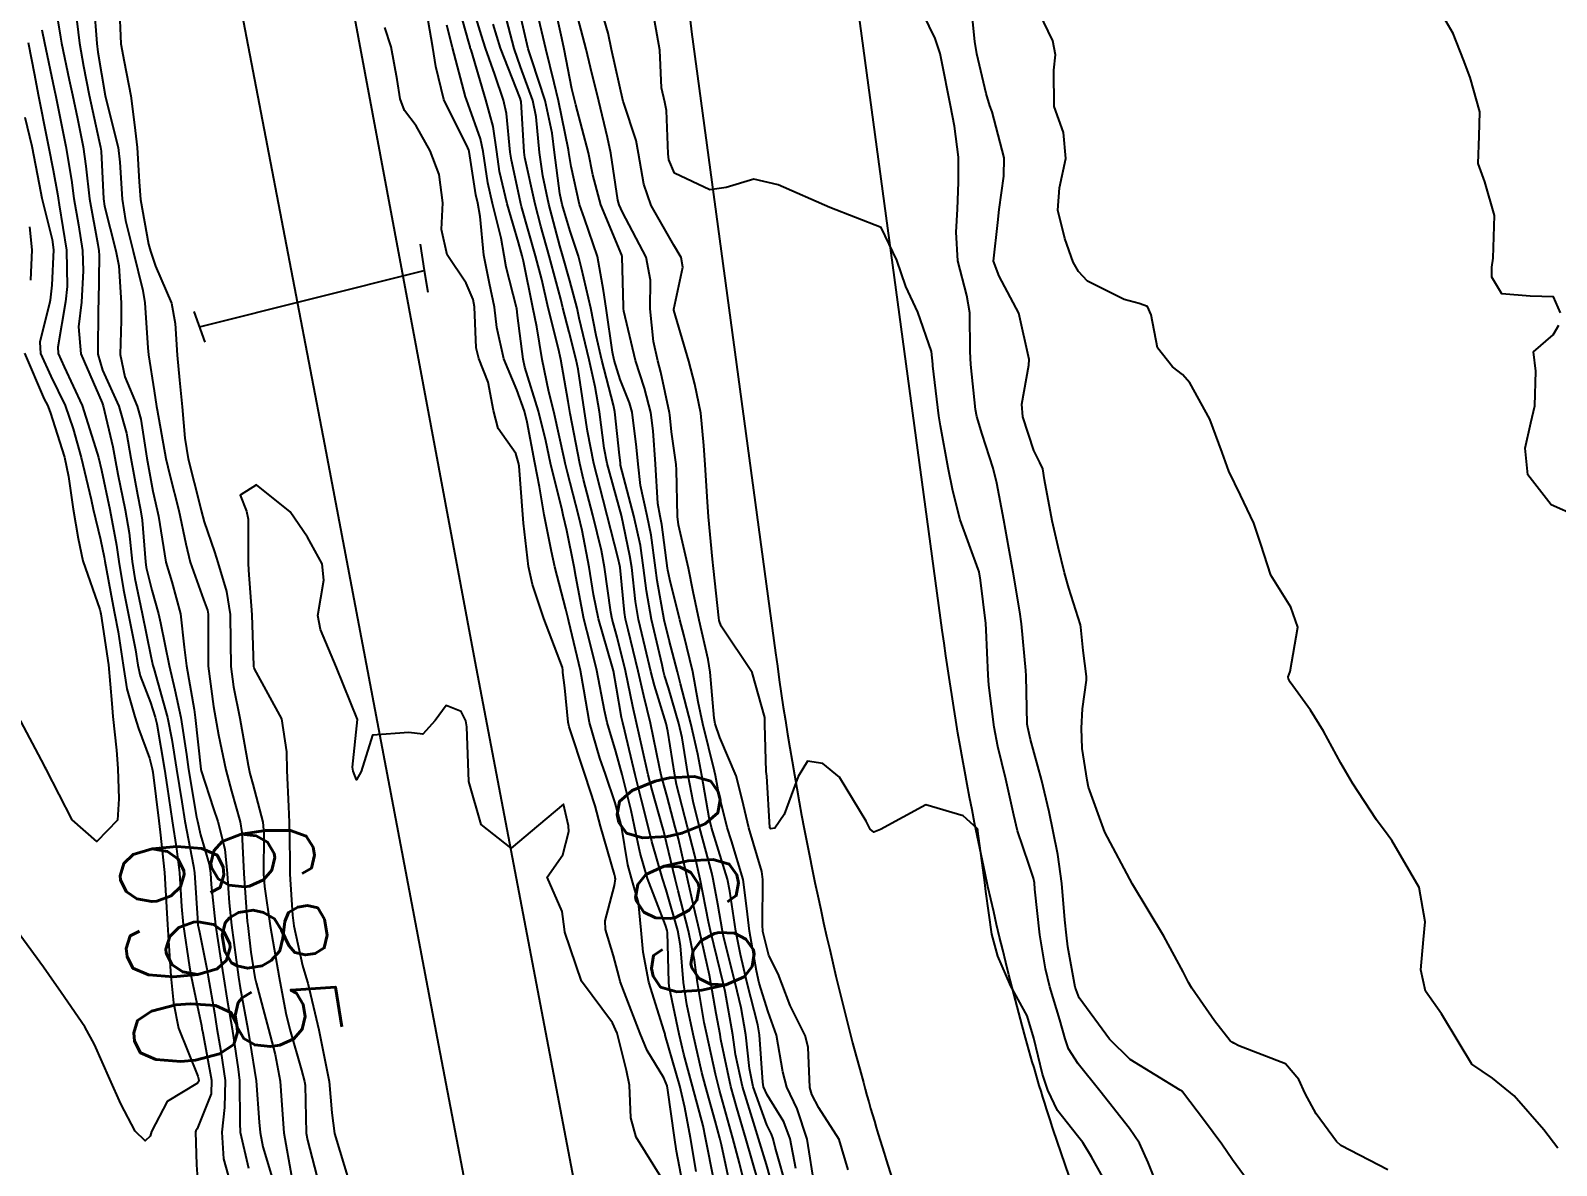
# Model space of a CAD drawing. Header units: metres. Extents: x 298520 to 308411, y 7433745 to 7450750.
# Drawn here: x 300845.5 to 300904.5, y 7447560.1 to 7447603.9 of the extents above; entities that cross this region are included whole.
import ezdxf
from ezdxf.enums import TextEntityAlignment as Align

# ---------------------------------------------------------------- set-up
doc = ezdxf.new("R2010")
doc.units = ezdxf.units.M
doc.header["$LTSCALE"] = 10
for name, color, linetype in [('Cotas', 45, 'Continuous'), ('Curvas de Nivel 1m', 11, 'Continuous'), ('Curvas de Nivel 5m', 15, 'Continuous'), ('Linha Férrea', 251, 'TRACKS'), ('Pórtico', 62, 'Continuous'), ('Vias Primárias', 230, 'Continuous')]:
    doc.layers.add(name, color=color, linetype=linetype)
doc.styles.add('Style-STANDARD', font='STANDARD.shx')
doc.linetypes.add('TRACKS', pattern='A,0.15,[130,ltypeshp.shx,S=0.25,R=0,X=0,Y=0],0.15', length=0.3)

msp = doc.modelspace()

# ---------------------------------------------------------------- linework, layer by layer
at = {"layer": 'Curvas de Nivel 1m', "flags": 128}
for points, elevation in [([(300872.611, 7447559.113), (300872.239, 7447560.857), (300872.174, 7447561.118), (300871.99, 7447561.784), (300871.618, 7447563.124), (300871.479, 7447563.655), (300871.136, 7447565.129), (300870.893, 7447566.279), (300870.772, 7447567.133), (300870.658, 7447568.543), (300870.55, 7447569.135), (300870.096, 7447570.712), (300869.961, 7447571.142), (300869.546, 7447572.577), (300869.407, 7447573.151), (300869.149, 7447574.171), (300868.897, 7447575.159), (300868.499, 7447576.834), (300868.42, 7447577.166), (300868.379, 7447577.371), (300868.186, 7447578.497), (300868.062, 7447579.171), (300868.013, 7447579.355), (300867.482, 7447581.177), (300867.287, 7447582.125), (300867.124, 7447583.181), (300866.853, 7447584.588), (300866.714, 7447585.185), (300866.288, 7447586.835), (300866.196, 7447587.191), (300866.17, 7447587.316), (300865.76, 7447589.196), (300865.572, 7447589.95), (300865.309, 7447591.2), (300865.099, 7447592.459), (300864.949, 7447593.204), (300864.59, 7447594.999), (300864.54, 7447595.208), (300864.39, 7447595.714), (300863.957, 7447597.217), (300863.666, 7447598.462), (300863.558, 7447599.223), (300863.411, 7447600.194), (300863.138, 7447601.23), (300862.562, 7447603.158), (300862.535, 7447603.239), (300862.523, 7447603.279), (300862.485, 7447603.404), (300861.975, 7447605.245)], 688), ([(300873.182, 7447559.108), (300872.933, 7447560.146), (300872.676, 7447561.113), (300872.153, 7447562.967), (300872.115, 7447563.119), (300872.008, 7447563.593), (300871.671, 7447565.124), (300871.57, 7447565.584), (300871.312, 7447567.127), (300871.193, 7447567.997), (300870.963, 7447569.131), (300870.565, 7447570.666), (300870.452, 7447571.137), (300870.117, 7447572.523), (300869.989, 7447573.01), (300869.954, 7447573.143), (300869.554, 7447574.565), (300869.402, 7447575.151), (300869.182, 7447576.131), (300868.959, 7447577.158), (300868.816, 7447577.798), (300868.533, 7447579.165), (300868.212, 7447580.474), (300868.015, 7447581.172), (300867.964, 7447581.435), (300867.723, 7447583.175), (300867.602, 7447583.824), (300867.27, 7447585.18), (300866.91, 7447586.557), (300866.762, 7447587.185), (300866.394, 7447589.107), (300866.382, 7447589.189), (300866.319, 7447589.576), (300866.028, 7447591.193), (300865.936, 7447591.605), (300865.545, 7447593.198), (300865.291, 7447594.284), (300865.058, 7447595.203), (300864.511, 7447597.11), (300864.485, 7447597.209), (300864.416, 7447597.52), (300864.119, 7447598.904), (300864.077, 7447599.215), (300863.931, 7447600.701), (300863.817, 7447601.22), (300863.487, 7447602.205), (300863.118, 7447603.23), (300862.964, 7447603.71), (300862.503, 7447605.24)], 689), ([(300875.836, 7447559.191), (300875.549, 7447561.077), (300875.155, 7447562.243), (300874.759, 7447563.089), (300874.602, 7447563.684), (300874.355, 7447565.095), (300874.036, 7447566.003), (300873.692, 7447567.104), (300873.586, 7447567.576), (300873.311, 7447569.108), (300873.211, 7447569.984), (300873.068, 7447571.11), (300872.628, 7447572.605), (300872.458, 7447573.117), (300872.136, 7447574.419), (300872.001, 7447575.121), (300871.967, 7447575.3), (300871.515, 7447577.127), (300871.337, 7447577.973), (300871.133, 7447579.131), (300870.785, 7447580.564), (300870.63, 7447581.136), (300870.238, 7447582.694), (300870.164, 7447583.063), (300870.154, 7447583.141), (300869.932, 7447584.818), (300869.868, 7447585.146), (300869.781, 7447585.636), (300869.689, 7447587.149), (300869.592, 7447588.437), (300869.5, 7447589.152), (300869.263, 7447590.096), (300868.916, 7447591.161), (300868.458, 7447593.072), (300868.447, 7447593.169), (300868.445, 7447593.25), (300868.4, 7447595.17), (300868.384, 7447595.226), (300867.58, 7447597.178), (300867.271, 7447598.335), (300867.1, 7447599.183), (300866.604, 7447601.036), (300866.566, 7447601.189), (300866.46, 7447601.653), (300866.153, 7447603.193), (300866.063, 7447603.618), (300865.726, 7447605.198)], 694), ([(300887.337, 7447558.936), (300886.524, 7447560.395), (300886.193, 7447560.948), (300885.986, 7447561.211), (300885.217, 7447562.183), (300884.844, 7447562.967), (300884.631, 7447563.593), (300884.301, 7447564.976), (300884.036, 7447565.847), (300883.409, 7447566.986), (300882.904, 7447568.153), (300882.672, 7447568.994), (300882.444, 7447570.65), (300882.408, 7447570.997), (300882.141, 7447572.981), (300882.138, 7447573), (300882.124, 7447573.072), (300881.567, 7447573.567), (300880.133, 7447573.989), (300878.373, 7447573.046), (300878.122, 7447572.939), (300877.979, 7447573.051), (300877.817, 7447573.362), (300876.796, 7447575.063), (300876.151, 7447575.586), (300875.552, 7447575.679), (300875.201, 7447575.084), (300874.656, 7447573.62), (300874.3, 7447573.097), (300874.123, 7447573.073), (300874.107, 7447573.1), (300874.101, 7447573.122), (300873.981, 7447575.102), (300873.965, 7447575.282), (300873.914, 7447577.103), (300873.906, 7447577.373), (300873.423, 7447579.108), (300872.22, 7447580.897), (300872.146, 7447581.121), (300872.127, 7447581.218), (300871.929, 7447583.123), (300871.887, 7447583.483), (300871.729, 7447585.125), (300871.698, 7447585.699), (300871.602, 7447587.127), (300871.556, 7447587.872), (300871.432, 7447589.129), (300871.207, 7447590.248), (300870.979, 7447591.134), (300870.4, 7447593.102), (300870.395, 7447593.14), (300870.747, 7447594.768), (300870.673, 7447595.137), (300870.39, 7447595.613), (300869.514, 7447597.153), (300869.23, 7447597.967), (300869.034, 7447599.161), (300868.94, 7447599.665), (300868.453, 7447601.137), (300868.444, 7447601.17), (300867.993, 7447603.175), (300867.856, 7447603.81), (300867.459, 7447605.18)], 696), ([(300846.498, 7447604.912), (300846.71, 7447603.651), (300846.751, 7447603.426), (300847.046, 7447601.999), (300847.165, 7447601.419), (300847.359, 7447600.507), (300847.585, 7447599.413), (300847.688, 7447598.674), (300847.834, 7447597.409), (300848.151, 7447595.639), (300848.19, 7447595.403), (300848.196, 7447595.218), (300848.176, 7447593.403), (300848.163, 7447593.206), (300848.143, 7447591.403), (300848.334, 7447590.781), (300848.962, 7447589.4), (300849.259, 7447588.352), (300849.423, 7447587.393), (300849.679, 7447585.982), (300849.802, 7447585.387), (300849.859, 7447584.986), (300849.985, 7447583.384), (300850.016, 7447583.159), (300850.232, 7447582.281), (300850.486, 7447581.377), (300850.565, 7447581.029), (300850.908, 7447579.373), (300851.123, 7447578.431), (300851.353, 7447577.368), (300851.575, 7447575.942), (300851.657, 7447575.365), (300851.963, 7447573.523), (300851.995, 7447573.361), (300852.118, 7447572.841), (300852.453, 7447571.701), (300852.502, 7447571.354), (300852.53, 7447570.92), (300852.695, 7447569.351), (300852.874, 7447568.161), (300852.998, 7447567.346), (300853.146, 7447566.445), (300853.337, 7447565.34), (300853.574, 7447563.78), (300853.623, 7447563.344), (300853.633, 7447561.697), (300853.649, 7447561.343), (300853.962, 7447559.958)], 688), ([(300847.989, 7447604.899), (300848.11, 7447603.406), (300848.15, 7447603.076), (300848.436, 7447601.4), (300848.461, 7447601.286), (300848.93, 7447599.395), (300848.996, 7447598.826), (300849.083, 7447597.393), (300849.222, 7447596.57), (300849.516, 7447595.389), (300849.891, 7447593.862), (300849.962, 7447593.384), (300850.079, 7447591.65), (300850.103, 7447591.382), (300850.322, 7447589.984), (300850.416, 7447589.379), (300850.436, 7447589.254), (300850.776, 7447587.375), (300850.927, 7447586.73), (300851.275, 7447585.37), (300851.542, 7447584.075), (300851.714, 7447583.365), (300852.229, 7447581.927), (300852.386, 7447581.519), (300852.415, 7447581.357), (300852.413, 7447581.165), (300852.41, 7447579.357), (300852.611, 7447577.788), (300852.697, 7447577.352), (300852.814, 7447576.699), (300853.094, 7447575.346), (300853.312, 7447574.52), (300853.649, 7447573.337), (300853.713, 7447572.93), (300853.792, 7447571.335), (300853.919, 7447569.489), (300853.936, 7447569.332), (300853.952, 7447569.212), (300854.063, 7447568.308), (300854.211, 7447567.328), (300854.259, 7447567.12), (300854.743, 7447565.323), (300854.995, 7447564.344), (300855.19, 7447563.322), (300855.248, 7447562.573), (300855.335, 7447561.32), (300855.625, 7447559.648)], 686), ([(300871.26, 7447559.83), (300871.035, 7447561.129), (300870.823, 7447562.303), (300870.626, 7447563.134), (300870.065, 7447565.097), (300870.055, 7447565.14), (300870.025, 7447565.251), (300869.429, 7447567.149), (300869.209, 7447568.298), (300869.135, 7447569.154), (300869.025, 7447570.22), (300868.758, 7447571.16), (300868.615, 7447571.67), (300868.367, 7447573.166), (300868.327, 7447573.369), (300868.132, 7447574.065), (300867.757, 7447575.174), (300867.537, 7447575.791), (300867.132, 7447577.18), (300866.918, 7447578.45), (300866.788, 7447579.184), (300866.336, 7447581.075), (300866.31, 7447581.189), (300866.227, 7447581.556), (300865.796, 7447583.194), (300865.667, 7447583.778), (300865.385, 7447585.199), (300865.202, 7447586.278), (300865.031, 7447587.203), (300864.733, 7447588.782), (300864.633, 7447589.207), (300864.325, 7447590.024), (300863.827, 7447591.218), (300863.565, 7447592.432), (300863.471, 7447593.223), (300863.28, 7447594.134), (300863.059, 7447595.23), (300862.918, 7447596.719), (300862.821, 7447597.234), (300862.747, 7447597.566), (300862.485, 7447599.239), (300862.474, 7447599.28), (300862.434, 7447599.377), (300861.512, 7447601.249), (300861.204, 7447602.521), (300861.086, 7447603.254), (300860.786, 7447604.971)], 686), ([(300874.255, 7447559.095), (300873.968, 7447560.1), (300873.669, 7447561.103), (300873.524, 7447561.568), (300873.04, 7447563.11), (300872.774, 7447564.353), (300872.67, 7447565.114), (300872.378, 7447566.787), (300872.302, 7447567.118), (300872.062, 7447568.075), (300871.81, 7447569.123), (300871.732, 7447569.469), (300871.416, 7447571.127), (300871.207, 7447572.034), (300870.92, 7447573.132), (300870.497, 7447574.779), (300870.427, 7447575.137), (300870.168, 7447576.843), (300870.1, 7447577.141), (300869.648, 7447578.609), (300869.508, 7447579.15), (300869.291, 7447580.069), (300869.033, 7447581.158), (300868.918, 7447581.848), (300868.769, 7447583.162), (300868.701, 7447583.617), (300868.367, 7447585.168), (300868.268, 7447585.54), (300867.82, 7447587.175), (300867.702, 7447587.772), (300867.527, 7447589.178), (300867.36, 7447590.147), (300867.12, 7447591.182), (300866.744, 7447592.799), (300866.656, 7447593.187), (300866.373, 7447594.233), (300866.104, 7447595.193), (300865.991, 7447595.592), (300865.568, 7447597.198), (300865.33, 7447598.294), (300865.209, 7447599.202), (300865.079, 7447600.571), (300864.946, 7447601.205), (300864.472, 7447602.5), (300864.228, 7447603.214), (300863.873, 7447604.595)], 691), ([(300875.11, 7447559.938), (300874.886, 7447561.086), (300874.645, 7447561.745), (300874, 7447562.784), (300873.861, 7447563.101), (300873.828, 7447563.278), (300873.703, 7447565.103), (300873.638, 7447565.495), (300873.23, 7447567.108), (300872.967, 7447568.208), (300872.792, 7447569.113), (300872.552, 7447570.659), (300872.463, 7447571.116), (300872.114, 7447572.238), (300871.846, 7447573.123), (300871.761, 7447573.489), (300871.478, 7447575.127), (300871.327, 7447575.957), (300871.045, 7447577.131), (300870.653, 7447578.671), (300870.538, 7447579.137), (300870.211, 7447580.36), (300870.025, 7447581.143), (300869.754, 7447582.663), (300869.69, 7447583.148), (300869.515, 7447584.41), (300869.362, 7447585.154), (300869.104, 7447586.334), (300869.011, 7447587.159), (300868.956, 7447587.816), (300868.779, 7447589.163), (300868.683, 7447589.53), (300868.325, 7447590.427), (300868.093, 7447591.172), (300868.028, 7447591.482), (300867.783, 7447593.176), (300867.679, 7447593.868), (300867.446, 7447595.179), (300866.948, 7447596.641), (300866.752, 7447597.187), (300866.428, 7447598.651), (300866.343, 7447599.191), (300866.329, 7447599.296), (300865.945, 7447601.195), (300865.771, 7447601.889), (300865.452, 7447603.2), (300865.135, 7447604.565)], 693), ([(300892.995, 7447558.87), (300891.974, 7447560.281), (300891.556, 7447560.886), (300890.888, 7447561.792), (300890.043, 7447562.909), (300890.022, 7447562.929), (300890.003, 7447562.939), (300889.949, 7447562.965), (300888.015, 7447564.153), (300887.219, 7447564.938), (300886.047, 7447566.535), (300885.892, 7447566.952), (300885.617, 7447568.505), (300885.553, 7447568.958), (300885.489, 7447569.552), (300885.381, 7447570.961), (300885.225, 7447572.074), (300885.041, 7447572.966), (300884.885, 7447573.723), (300884.59, 7447574.973), (300884.166, 7447576.521), (300884.062, 7447576.981), (300884.044, 7447577.111), (300884, 7447578.982), (300883.989, 7447579.189), (300883.82, 7447580.984), (300883.758, 7447581.454), (300883.497, 7447582.987), (300883.33, 7447583.911), (300883.135, 7447584.991), (300882.864, 7447586.415), (300882.724, 7447586.996), (300882.306, 7447588.316), (300882.099, 7447589.002), (300882.046, 7447589.273), (300881.86, 7447591.005), (300881.837, 7447591.508), (300881.83, 7447593.005), (300881.709, 7447593.667), (300881.367, 7447595.01), (300881.293, 7447596.118), (300881.345, 7447597.011), (300881.388, 7447598.046), (300881.387, 7447599.01), (300881.238, 7447600.219), (300881.083, 7447601.014), (300880.737, 7447602.76), (300880.681, 7447603.018), (300880.489, 7447603.596), (300880.019, 7447604.548)], 698), ([(300897.969, 7447559.896), (300896.157, 7447560.828), (300895.984, 7447560.985), (300895.206, 7447562.053), (300894.78, 7447562.848), (300894.533, 7447563.377), (300894.014, 7447563.993), (300892.213, 7447564.687), (300892.022, 7447564.782), (300891.963, 7447564.821), (300891.886, 7447564.882), (300891.272, 7447565.653), (300890.397, 7447566.905), (300890.273, 7447567.124), (300890.059, 7447567.542), (300889.322, 7447568.918), (300888.103, 7447570.93), (300887.041, 7447572.941), (300886.414, 7447574.674), (300886.351, 7447574.948), (300886.161, 7447576.168), (300886.139, 7447576.951), (300886.18, 7447577.699), (300886.332, 7447578.808), (300886.329, 7447578.949), (300886.203, 7447579.962), (300886.118, 7447580.857), (300886.101, 7447580.952), (300885.646, 7447582.368), (300885.477, 7447582.961), (300885.243, 7447583.955), (300885.006, 7447584.969), (300884.713, 7447586.547), (300884.641, 7447586.975), (300884.532, 7447587.213), (300884.3, 7447587.681), (300883.877, 7447588.984), (300883.831, 7447589.472), (300884.103, 7447590.982), (300884.118, 7447591.2), (300883.715, 7447592.986), (300882.954, 7447594.418), (300882.742, 7447594.996), (300882.903, 7447596.497), (300882.964, 7447596.994), (300883.138, 7447598.28), (300883.152, 7447598.993), (300882.686, 7447600.762), (300882.602, 7447600.999), (300882.46, 7447601.475), (300882.096, 7447603.004), (300882.013, 7447603.479), (300881.868, 7447605.006)], 699), ([(300845.99, 7447603.933), (300846.086, 7447603.434), (300846.465, 7447601.653), (300846.506, 7447601.472), (300846.514, 7447601.429), (300846.528, 7447601.363), (300846.913, 7447599.423), (300847.127, 7447598.126), (300847.224, 7447597.418), (300847.408, 7447596.404), (300847.563, 7447595.412), (300847.588, 7447594.625), (300847.514, 7447593.413), (300847.404, 7447592.465), (300847.492, 7447591.413), (300848.315, 7447589.521), (300848.357, 7447589.409), (300848.723, 7447587.829), (300848.803, 7447587.402), (300848.921, 7447586.763), (300849.209, 7447585.396), (300849.356, 7447584.496), (300849.48, 7447583.391), (300849.579, 7447582.733), (300849.856, 7447581.385), (300850.198, 7447579.743), (300850.274, 7447579.379), (300850.309, 7447579.261), (300850.842, 7447577.373), (300851.01, 7447576.522), (300851.187, 7447575.37), (300851.389, 7447574.109), (300851.512, 7447573.366), (300851.844, 7447571.625), (300851.882, 7447571.362), (300852.01, 7447569.425), (300852.017, 7447569.361), (300852.07, 7447569.077), (300852.356, 7447567.656), (300852.406, 7447567.355), (300852.649, 7447565.96), (300852.751, 7447565.349), (300852.9, 7447564.471), (300853.064, 7447563.349), (300853.046, 7447562.295), (300852.936, 7447561.35), (300853.001, 7447560.316), (300853.268, 7447559.347)], 689), ([(300847.339, 7447604.265), (300847.446, 7447603.416), (300847.595, 7447602.534), (300847.817, 7447601.41), (300848.206, 7447599.634), (300848.257, 7447599.403), (300848.274, 7447599.245), (300848.369, 7447597.401), (300848.409, 7447597.12), (300848.849, 7447595.395), (300848.957, 7447594.815), (300849.05, 7447593.393), (300849.049, 7447592.7), (300849.007, 7447591.393), (300849.195, 7447590.527), (300849.67, 7447589.39), (300849.809, 7447588.889), (300850.039, 7447587.384), (300850.274, 7447586.108), (300850.445, 7447585.378), (300850.489, 7447585.149), (300850.774, 7447583.375), (300851.002, 7447582.606), (300851.347, 7447581.369), (300851.486, 7447580.085), (300851.573, 7447579.366), (300851.864, 7447577.675), (300851.911, 7447577.363), (300852.129, 7447575.374), (300852.142, 7447575.306), (300852.62, 7447573.844), (300852.782, 7447573.35), (300853.05, 7447572.284), (300853.147, 7447571.344), (300853.223, 7447570.206), (300853.314, 7447569.341), (300853.405, 7447568.679), (300853.58, 7447567.337), (300853.641, 7447566.929), (300853.936, 7447565.331), (300854.026, 7447564.847), (300854.258, 7447563.336), (300854.385, 7447561.732), (300854.416, 7447561.334), (300854.523, 7447560.783), (300854.965, 7447559.325)], 687), ([(300871.958, 7447559.441), (300871.622, 7447561.124), (300871.524, 7447561.589), (300871.118, 7447563.129), (300870.783, 7447564.365), (300870.597, 7447565.134), (300870.216, 7447566.972), (300870.196, 7447567.139), (300870.155, 7447569.056), (300870.141, 7447569.139), (300870.076, 7447569.344), (300869.375, 7447571.151), (300869.09, 7447572.133), (300868.879, 7447573.159), (300868.742, 7447573.774), (300868.395, 7447575.166), (300868.156, 7447576.05), (300867.819, 7447577.174), (300867.717, 7447577.635), (300867.419, 7447579.178), (300867.157, 7447580.233), (300866.916, 7447581.183), (300866.605, 7447582.821), (300866.539, 7447583.187), (300866.257, 7447584.596), (300866.125, 7447585.191), (300866.082, 7447585.376), (300865.625, 7447587.197), (300865.447, 7447588.053), (300865.174, 7447589.201), (300864.646, 7447590.9), (300864.57, 7447591.208), (300864.36, 7447592.898), (300864.326, 7447593.174), (300864.318, 7447593.211), (300863.925, 7447594.763), (300863.838, 7447595.218), (300863.722, 7447595.891), (300863.39, 7447597.225), (300863.212, 7447598.019), (300863.028, 7447599.231), (300862.93, 7447599.725), (300862.451, 7447601.067), (300862.382, 7447601.241), (300862.346, 7447601.349), (300861.844, 7447603.246), (300861.631, 7447604.109)], 687), ([(300874.786, 7447559.088), (300874.309, 7447560.764), (300874.226, 7447561.096), (300874.162, 7447561.275), (300873.988, 7447561.63), (300873.456, 7447563.105), (300873.312, 7447563.805), (300873.175, 7447565.108), (300872.998, 7447566.151), (300872.766, 7447567.113), (300872.328, 7447568.86), (300872.273, 7447569.118), (300872.089, 7447570.159), (300871.916, 7447571.122), (300871.86, 7447571.368), (300871.383, 7447573.127), (300871.144, 7447574.118), (300870.953, 7447575.132), (300870.712, 7447576.587), (300870.585, 7447577.136), (300870.187, 7447578.508), (300870.038, 7447578.989), (300870, 7447579.143), (300869.938, 7447579.403), (300869.534, 7447581.15), (300869.339, 7447582.258), (300869.228, 7447583.155), (300869.105, 7447584.011), (300868.854, 7447585.161), (300868.341, 7447587.12), (300868.334, 7447587.169), (300868.33, 7447587.206), (300868.296, 7447587.502), (300868.113, 7447589.172), (300868.061, 7447589.428), (300867.608, 7447591.177), (300867.401, 7447592.125), (300867.195, 7447593.182), (300866.835, 7447594.728), (300866.71, 7447595.187), (300866.397, 7447596.152), (300866.086, 7447597.193), (300865.998, 7447597.613), (300865.784, 7447599.196), (300865.692, 7447599.946), (300865.42, 7447601.2), (300864.907, 7447602.775), (300864.775, 7447603.207), (300864.495, 7447604.379)], 692), ([(300889.212, 7447558.917), (300888.715, 7447560.179), (300888.373, 7447560.926), (300887.988, 7447561.487), (300886.843, 7447562.942), (300886.013, 7447563.987), (300885.636, 7447564.572), (300885.509, 7447564.958), (300885.308, 7447565.686), (300884.911, 7447566.967), (300884.742, 7447567.652), (300884.53, 7447568.973), (300884.342, 7447570.733), (300884.323, 7447570.977), (300884.291, 7447571.164), (300884.11, 7447571.708), (300883.669, 7447572.985), (300883.521, 7447573.594), (300883.22, 7447574.989), (300882.911, 7447576.244), (300882.762, 7447576.994), (300882.565, 7447578.62), (300882.54, 7447578.997), (300882.461, 7447580.756), (300882.44, 7447580.998), (300882.24, 7447582.675), (300882.182, 7447583.001), (300882.146, 7447583.099), (300881.448, 7447585.008), (300881.164, 7447586.127), (300880.985, 7447587.013), (300880.69, 7447588.635), (300880.634, 7447589.017), (300880.399, 7447590.952), (300880.395, 7447591.019), (300880.34, 7447591.502), (300879.814, 7447593.028), (300879.36, 7447594.023), (300879.001, 7447595.041), (300878.402, 7447596.294), (300876.413, 7447597.07), (300874.421, 7447597.945), (300873.48, 7447598.16), (300872.42, 7447597.845), (300871.787, 7447597.758), (300870.426, 7447598.401), (300870.202, 7447598.915), (300870.172, 7447599.144), (300870.117, 7447600.813), (300870.053, 7447601.146), (300869.921, 7447601.688), (300869.851, 7447603.149), (300869.646, 7447604.304)], 697), ([(300904.636, 7447593.007), (300904.372, 7447593.622), (300903.472, 7447593.649), (300902.373, 7447593.732), (300901.987, 7447594.373), (300901.991, 7447594.766), (300902.041, 7447595.112), (300902.089, 7447596.765), (300901.715, 7447598.06), (300901.458, 7447598.775), (300901.495, 7447599.826), (300901.52, 7447600.769), (300901.152, 7447602.094), (300900.891, 7447602.776), (300900.493, 7447603.798), (300900.126, 7447604.412)], 701), ([(300845.326, 7447600.565), (300845.603, 7447599.438), (300845.88, 7447597.973), (300845.982, 7447597.434), (300846.389, 7447595.837), (300846.44, 7447595.429), (300846.369, 7447594.074), (300846.309, 7447593.485), (300846.298, 7447593.431), (300845.912, 7447591.87), (300845.931, 7447591.434), (300846.33, 7447590.553), (300846.889, 7447589.424), (300847.203, 7447588.522), (300847.507, 7447587.418), (300847.891, 7447585.792), (300847.971, 7447585.413), (300848.251, 7447584.247), (300848.396, 7447583.56), (300848.423, 7447583.407), (300848.697, 7447581.872), (300848.789, 7447581.402), (300848.939, 7447580.672), (300849.129, 7447579.396), (300849.271, 7447578.481), (300849.578, 7447577.389), (300849.726, 7447576.944), (300850.149, 7447575.796), (300850.251, 7447575.379), (300850.27, 7447575.25), (300850.502, 7447573.376), (300850.559, 7447572.935), (300850.728, 7447571.374), (300850.765, 7447570.701), (300850.837, 7447569.372), (300850.894, 7447568.543), (300850.97, 7447567.371), (300851.074, 7447566.338), (300851.266, 7447565.368), (300852.005, 7447563.515), (300852.047, 7447563.36), (300852.046, 7447563.316), (300852.002, 7447563.247), (300850.829, 7447562.538), (300850.221, 7447561.378), (300850.167, 7447561.191), (300849.977, 7447561.017), (300849.595, 7447561.386), (300849.041, 7447562.442), (300848.612, 7447563.401), (300848.023, 7447564.74), (300847.648, 7447565.414), (300846.731, 7447566.738), (300846.261, 7447567.428), (300846.056, 7447567.728), (300844.792, 7447569.443)], 691), ([(300845.508, 7447596.327), (300845.605, 7447595.438), (300845.546, 7447594.264)], 692), ([(300906.263, 7447584.71), (300904.276, 7447585.585), (300903.378, 7447586.749), (300903.276, 7447587.777), (300903.487, 7447588.748), (300903.651, 7447589.415), (300903.68, 7447590.747), (300903.593, 7447591.499), (300904.354, 7447592.152), (300904.577, 7447592.519)], 701), ([(300845.32, 7447591.44), (300846.078, 7447589.671), (300846.209, 7447589.431), (300846.31, 7447589.169), (300846.865, 7447587.424), (300847.021, 7447586.683), (300847.203, 7447585.421), (300847.384, 7447584.286), (300847.566, 7447583.417), (300848.224, 7447581.542), (300848.249, 7447581.435), (300848.256, 7447581.41), (300848.262, 7447581.37), (300848.56, 7447579.404), (300848.687, 7447577.911), (300848.727, 7447577.402), (300848.869, 7447576.108), (300848.923, 7447575.398), (300848.955, 7447574.222), (300848.905, 7447573.398), (300848.115, 7447572.575), (300847.162, 7447573.42), (300846.152, 7447575.373), (300846.12, 7447575.43), (300846.086, 7447575.499), (300845.054, 7447577.441)], 692), ([(300869.959, 7447559.523), (300868.942, 7447561.156), (300868.729, 7447561.898), (300868.681, 7447563.16), (300868.572, 7447563.725), (300868.205, 7447565.167), (300868.029, 7447565.566), (300866.832, 7447567.182), (300866.182, 7447569.079), (300866.167, 7447569.189), (300866.083, 7447569.878), (300865.501, 7447571.199), (300866.112, 7447572.059), (300866.338, 7447572.97), (300866.33, 7447573.188), (300866.131, 7447574.024), (300865.172, 7447573.204), (300864.114, 7447572.322), (300862.948, 7447573.232), (300862.481, 7447574.895), (300862.468, 7447575.237), (300862.398, 7447577.009), (300862.357, 7447577.238), (300862.177, 7447577.604), (300861.598, 7447577.827), (300861.173, 7447577.25), (300860.697, 7447576.723), (300860.166, 7447576.793), (300858.754, 7447576.691), (300858.325, 7447575.287), (300858.14, 7447574.955), (300858.006, 7447575.291), (300857.988, 7447575.449), (300858.173, 7447577.29), (300857.369, 7447579.298), (300856.754, 7447580.765), (300856.648, 7447581.306), (300856.872, 7447582.668), (300856.818, 7447583.304), (300856.253, 7447584.333), (300855.574, 7447585.317), (300854.278, 7447586.352), (300853.652, 7447585.959), (300853.886, 7447585.336), (300853.959, 7447585.034), (300853.953, 7447583.334), (300853.968, 7447583.062), (300854.094, 7447581.332), (300854.164, 7447579.359), (300854.167, 7447579.33), (300854.169, 7447579.307), (300854.192, 7447579.243), (300855.244, 7447577.319), (300855.431, 7447576.04), (300855.447, 7447575.317), (300855.511, 7447573.934), (300855.542, 7447573.316), (300855.558, 7447571.866), (300855.56, 7447571.315), (300855.665, 7447569.729), (300855.722, 7447569.314), (300856.058, 7447567.781), (300856.195, 7447567.309), (300856.255, 7447567.104), (300856.684, 7447565.303), (300856.856, 7447564.466), (300857.081, 7447563.299), (300857.192, 7447562.097), (300857.294, 7447561.297), (300857.866, 7447559.379)], 684)]:
    msp.add_lwpolyline(points, dxfattribs=dict(at, elevation=elevation))
at = {"layer": 'Curvas de Nivel 5m', "flags": 128}
for points, elevation in [([(300877.129, 7447559.895), (300876.777, 7447561.062), (300875.995, 7447562.294), (300875.726, 7447562.8), (300875.646, 7447563.075), (300875.576, 7447564.635), (300875.466, 7447565.078), (300874.884, 7447566.243), (300874.571, 7447567.092), (300874.424, 7447567.462), (300874.064, 7447568.168), (300873.836, 7447569.102), (300873.817, 7447569.362), (300873.835, 7447571.103), (300873.787, 7447571.422), (300873.29, 7447573.108), (300873.039, 7447574.206), (300872.802, 7447575.113), (300872.165, 7447576.593), (300871.992, 7447577.122), (300871.95, 7447577.347), (300871.8, 7447579.124), (300871.721, 7447579.604), (300871.372, 7447581.129), (300871.139, 7447582.226), (300870.959, 7447583.133), (300870.579, 7447584.817), (300870.535, 7447585.137), (300870.493, 7447586.935), (300870.48, 7447587.138), (300870.306, 7447588.407), (300870.234, 7447589.063), (300870.224, 7447589.141), (300869.896, 7447590.714), (300869.781, 7447591.148), (300869.606, 7447591.889), (300869.481, 7447593.153), (300869.487, 7447594.266), (300869.323, 7447595.156), (300868.409, 7447596.895), (300868.28, 7447597.171), (300868.234, 7447597.353), (300867.958, 7447599.175), (300867.835, 7447599.78), (300867.495, 7447601.18), (300867.178, 7447602.477), (300867.005, 7447603.185), (300866.502, 7447605.101)], 695), ([(300848.974, 7447604.919), (300849.035, 7447603.394), (300849.161, 7447602.708), (300849.42, 7447601.39), (300849.569, 7447600.265), (300849.673, 7447599.388), (300849.741, 7447598.066), (300849.798, 7447597.386), (300850.11, 7447595.66), (300850.178, 7447595.382), (300850.377, 7447594.809), (300850.99, 7447593.374), (300851.138, 7447592.59), (300851.211, 7447591.371), (300851.303, 7447590.395), (300851.401, 7447589.369), (300851.509, 7447588.159), (300851.642, 7447587.367), (300852.099, 7447585.528), (300852.141, 7447585.361), (300852.259, 7447584.931), (300852.655, 7447583.762), (300852.784, 7447583.352), (300853.121, 7447582.236), (300853.256, 7447581.345), (300853.271, 7447580.28), (300853.288, 7447579.344), (300853.392, 7447578.549), (300853.631, 7447577.338), (300853.949, 7447575.53), (300853.99, 7447575.332), (300854.02, 7447575.21), (300854.138, 7447574.798), (300854.523, 7447573.326), (300854.565, 7447572.879), (300854.553, 7447571.326), (300854.584, 7447570.837), (300854.805, 7447569.323), (300854.959, 7447568.426), (300855.154, 7447567.319), (300855.412, 7447565.944), (300855.564, 7447565.315), (300856.01, 7447563.749), (300856.132, 7447563.309), (300856.151, 7447563.159), (300856.199, 7447561.308), (300856.248, 7447561.038), (300856.696, 7447559.303)], 685), ([(300904.538, 7447560.734), (300903.99, 7447561.441), (300902.849, 7447562.752), (300902.01, 7447563.434), (300901.213, 7447563.97), (300900.72, 7447564.78), (300900.04, 7447565.92), (300899.422, 7447566.796), (300899.238, 7447567.622), (300899.347, 7447568.797), (300899.405, 7447569.475), (300899.177, 7447570.799), (300898.121, 7447572.619), (300897.977, 7447572.811), (300897.535, 7447573.409), (300896.61, 7447574.825), (300896.155, 7447575.608), (300895.487, 7447576.84), (300894.982, 7447577.649), (300894.192, 7447578.735), (300894.129, 7447578.861), (300894.122, 7447578.933), (300894.196, 7447579.145), (300894.493, 7447580.856), (300894.224, 7447581.629), (300893.455, 7447582.868), (300893.062, 7447584.065), (300892.8, 7447584.875), (300892.279, 7447585.96), (300891.832, 7447586.885), (300891.577, 7447587.61), (300891.095, 7447588.892), (300890.327, 7447590.293), (300890.045, 7447590.619), (300889.652, 7447590.91), (300889.077, 7447591.652), (300888.828, 7447592.923), (300888.685, 7447593.244), (300888.367, 7447593.367), (300887.783, 7447593.522), (300886.376, 7447594.227), (300886.017, 7447594.594), (300885.823, 7447594.958), (300885.489, 7447595.871), (300885.221, 7447596.968), (300885.288, 7447597.833), (300885.539, 7447598.963), (300885.44, 7447599.962), (300885.078, 7447600.971), (300885.072, 7447602.373), (300885.136, 7447602.97), (300885.03, 7447603.514), (300884.499, 7447604.609)], 700), ([(300870.787, 7447559.132), (300870.498, 7447560.612), (300870.421, 7447561.136), (300870.168, 7447562.972), (300870.131, 7447563.139), (300870.006, 7447563.451), (300869.367, 7447564.5), (300869.093, 7447565.154), (300868.485, 7447566.725), (300868.328, 7447567.166), (300868.276, 7447567.388), (300868.063, 7447568.161), (300867.756, 7447569.173), (300867.739, 7447569.513), (300868.099, 7447570.876), (300868.143, 7447571.129), (300868.132, 7447571.17), (300868.127, 7447571.194), (300868.104, 7447571.301), (300867.567, 7447573.176), (300867.351, 7447573.958), (300866.96, 7447575.182), (300866.358, 7447577.001), (300866.318, 7447577.189), (300866.186, 7447578.513), (300866.112, 7447579.111), (300866.11, 7447579.191), (300866.091, 7447579.294), (300865.375, 7447581.198), (300864.931, 7447582.508), (300864.779, 7447583.205), (300864.587, 7447584.879), (300864.558, 7447585.207), (300864.417, 7447587.082), (300864.401, 7447587.209), (300864.297, 7447587.572), (300863.616, 7447588.53), (300863.436, 7447589.223), (300863.227, 7447590.329), (300862.865, 7447591.232), (300862.765, 7447591.652), (300862.695, 7447593.235), (300862.646, 7447593.516), (300862.372, 7447594.153), (300861.643, 7447595.247), (300861.425, 7447596.223), (300861.479, 7447597.249), (300861.333, 7447598.342), (300860.99, 7447599.254), (300860.443, 7447600.222), (300859.999, 7447600.818), (300859.824, 7447601.269), (300859.715, 7447602.02), (300859.476, 7447603.275), (300859.236, 7447604.024)], 685), ([(300873.66, 7447559.4), (300873.175, 7447561.108), (300872.824, 7447562.282), (300872.592, 7447563.114), (300872.215, 7447564.924), (300872.182, 7447565.118), (300872.035, 7447565.937), (300871.818, 7447567.122), (300871.768, 7447567.41), (300871.38, 7447569.127), (300871.166, 7447570.05), (300870.926, 7447571.132), (300870.57, 7447572.684), (300870.45, 7447573.137), (300870.135, 7447574.315), (300869.953, 7447574.955), (300869.906, 7447575.144), (300869.84, 7447575.453), (300869.495, 7447577.15), (300869.24, 7447578.211), (300869.014, 7447579.158), (300868.629, 7447580.751), (300868.531, 7447581.165), (300868.487, 7447581.428), (300868.318, 7447583.169), (300868.305, 7447583.23), (300868.246, 7447583.505), (300867.826, 7447585.174), (300867.665, 7447585.783), (300867.3, 7447587.18), (300867.058, 7447588.43), (300866.947, 7447589.184), (300866.695, 7447590.829), (300866.617, 7447591.187), (300866.354, 7447592.249), (300866.112, 7447593.193), (300866.024, 7447593.535), (300865.579, 7447595.198), (300865.253, 7447596.348), (300865.034, 7447597.204), (300864.642, 7447598.997), (300864.613, 7447599.208), (300864.496, 7447601.166), (300864.485, 7447601.21), (300864.454, 7447601.298), (300863.699, 7447603.222), (300863.415, 7447604.149)], 690), ([(300845.46, 7447603.44), (300845.706, 7447602.202), (300845.842, 7447601.436), (300846.19, 7447599.68), (300846.241, 7447599.432), (300846.424, 7447598.517), (300846.587, 7447597.6), (300846.616, 7447597.427), (300846.66, 7447597.175), (300846.94, 7447595.422), (300846.961, 7447594.013), (300846.899, 7447593.422), (300846.599, 7447591.68), (300846.616, 7447591.426), (300846.847, 7447590.913), (300847.544, 7447589.418), (300848.128, 7447587.579), (300848.171, 7447587.411), (300848.286, 7447586.928), (300848.613, 7447585.405), (300848.869, 7447584.02), (300848.958, 7447583.399), (300849.138, 7447582.302), (300849.324, 7447581.393), (300849.61, 7447579.981), (300849.7, 7447579.387), (300849.778, 7447578.976), (300850.179, 7447577.948), (300850.37, 7447577.378), (300850.425, 7447577.121), (300850.72, 7447575.374), (300850.824, 7447574.685), (300851.016, 7447573.371), (300851.188, 7447572.293), (300851.301, 7447571.368), (300851.383, 7447570.067), (300851.445, 7447569.366), (300851.693, 7447567.727), (300851.753, 7447567.363), (300852.039, 7447566.004), (300852.15, 7447565.474), (300852.167, 7447565.358), (300852.2, 7447565.189), (300852.544, 7447563.355), (300852.522, 7447562.83), (300851.984, 7447561.477), (300851.938, 7447561.405), (300851.924, 7447561.361), (300851.964, 7447560.089), (300852.015, 7447559.359)], 690)]:
    msp.add_lwpolyline(points, dxfattribs=dict(at, elevation=elevation))
at = {"layer": 'Linha Férrea', "flags": 128}
for points in [[(298729.261, 7450749.95), (298734.809, 7450730.65), (298742.343, 7450703.451), (298750.119, 7450676.237), (298757.889, 7450649.199), (298765.189, 7450623.712), (298769.985, 7450606.424), (298776.494, 7450583.287), (298783.055, 7450560.248), (298788.164, 7450542.214), (298793.821, 7450521.584), (298798.125, 7450506.606), (298804.386, 7450484.418), (298809.295, 7450466.837), (298814.551, 7450448.858), (298819.559, 7450431.225), (298826.267, 7450408.649), (298831.926, 7450389.314), (298837.135, 7450370.779), (298842.092, 7450352.398), (298847.802, 7450331.823), (298852.149, 7450316.412), (298858.34, 7450294.769), (298862.969, 7450278.965), (298867.952, 7450260.088), (298870.924, 7450249.95), (298873.722, 7450238.982), (298878.355, 7450222.697), (298882.025, 7450210.358), (298885.603, 7450197.651), (298890.189, 7450181.049), (298894.637, 7450166.006), (298898.995, 7450149.812), (298904.361, 7450131.79), (298908.122, 7450117.709), (298911.93, 7450103.946), (298916.104, 7450089.039), (298920.554, 7450073.399), (298923.212, 7450064.319), (298926.468, 7450052.577), (298930.321, 7450038.956), (298934.723, 7450023.223), (298938.252, 7450011.622), (298941.509, 7449999.193), (298944.399, 7449989.651), (298947.701, 7449977.682), (298952.335, 7449961.49), (298956.967, 7449946.581), (298961.92, 7449929.017), (298965.909, 7449915.258), (298970.082, 7449900.905), (298973.936, 7449887.787), (298977.788, 7449874.853), (298981.549, 7449862.469), (298986.366, 7449847.197), (298989.852, 7449836.37), (298994.575, 7449822.337), (298999.437, 7449807.292), (299004.068, 7449794.269), (299008.7, 7449781.657), (299013.057, 7449770.328), (299018.285, 7449757.718), (299022.322, 7449748.037), (299026.817, 7449737.63), (299031.861, 7449726.852), (299036.814, 7449716.896), (299043.096, 7449705.205), (299047.821, 7449696.534), (299054.335, 7449685.572), (299060.664, 7449675.852), (299069.469, 7449663.104), (299077.541, 7449652.872), (299085.429, 7449643.336), (299089.832, 7449637.784), (299098.728, 7449628.561), (299107.993, 7449618.793), (299117.442, 7449610.031), (299127.077, 7449601.223), (299138.453, 7449591.782), (299150.409, 7449582.651), (299162.779, 7449573.982), (299174.004, 7449567.002), (299185.962, 7449560.295), (299199.698, 7449553.222), (299213.253, 7449547.024), (299227.033, 7449541.5), (299241.999, 7449536.525), (299258.424, 7449531.831), (299277.224, 7449527.814), (299295.935, 7449525.032), (299311.589, 7449523.57), (299326.876, 7449522.883), (299340.975, 7449522.747), (299353.572, 7449523.111), (299369.274, 7449524.069), (299382.826, 7449525.211), (299396.609, 7449526.717), (299414.178, 7449529.501), (299430.969, 7449532.603), (299440.142, 7449534.839), (299451.094, 7449537.487), (299469.666, 7449542.917), (299486.963, 7449547.755), (299510.376, 7449554.83), (299531.414, 7449561.037), (299544.903, 7449564.894), (299559.186, 7449569.068), (299590.197, 7449576.665), (299616.417, 7449582.259), (299645.03, 7449585.805), (299675.251, 7449587.635), (299705.522, 7449586.259), (299732.882, 7449582.825), (299762.581, 7449576.088), (299791.888, 7449566.944), (299816.217, 7449556.896), (299840.774, 7449544.781), (299859.676, 7449534.387), (299878.529, 7449521.308), (299897.376, 7449507.135), (299919.538, 7449486.991), (299927.658, 7449478.626), (299947.133, 7449456.962), (299961.499, 7449437.961), (299971.137, 7449424.784), (299981.869, 7449408.322), (299997.595, 7449383.682), (300016.228, 7449354.96), (300035.864, 7449324.687), (300055.136, 7449295.587), (300073.232, 7449268.397), (300085.868, 7449249.95), (300089.501, 7449244.778), (300101.211, 7449227.647), (300111.197, 7449214.14), (300124.752, 7449194.736), (300135.909, 7449179.759), (300148.296, 7449162.129), (300160.805, 7449144.566), (300173.129, 7449128.481), (300185.523, 7449112.088), (300198.402, 7449095.758), (300207.462, 7449083.98), (300220.094, 7449068.515), (300233.468, 7449051.744), (300246.778, 7449035.349), (300263.478, 7449015.076), (300277.526, 7448998.444), (300292.814, 7448981.501), (300306.688, 7448964.856), (300324.623, 7448944.393), (300340.398, 7448926.517), (300357.9, 7448907.843), (300372.755, 7448891.817), (300392.041, 7448871.054), (300410.717, 7448852.066), (300427.475, 7448834.137), (300439.245, 7448822.858), (300454.898, 7448806.525), (300473.448, 7448788.164), (300493.111, 7448768.808), (300511.705, 7448749.95), (300518.198, 7448743.612), (300525.672, 7448735.984), (300530.889, 7448730.361), (300538.141, 7448723.284), (300543.771, 7448717.624), (300548.924, 7448711.903), (300554.778, 7448706.093), (300562.444, 7448698.573), (300570.483, 7448690.198), (300580.06, 7448680.508), (300590.013, 7448670.628), (300599.102, 7448661.391), (300608.565, 7448651.702), (300616.68, 7448643.32), (300625.581, 7448633.859), (300633.62, 7448625.859), (300641.21, 7448617.858), (300649.582, 7448609.897), (300659.386, 7448599.72), (300667.387, 7448591.231), (300676.098, 7448582.784), (300683.871, 7448574.669), (300691.725, 7448567.153), (300703.33, 7448554.876), (300711.744, 7448546.351), (300718.093, 7448539.767), (300726.506, 7448530.983), (300733.153, 7448523.695), (300741.152, 7448514.418), (300747.426, 7448507.242), (300750.054, 7448504.018), (300758.169, 7448493.99), (300764.854, 7448485.238), (300772.251, 7448475.55), (300781.114, 7448462.855), (300788.178, 7448452.147), (300795.99, 7448439.115), (300802.712, 7448427.661), (300809.137, 7448414.665), (300814.959, 7448402.42), (300819.763, 7448391.601), (300824.722, 7448378.533), (300829.079, 7448366.59), (300833.249, 7448353.858), (300836.592, 7448342.438), (300839.822, 7448330.572), (300842.678, 7448317.912), (300845.758, 7448304.202), (300848.387, 7448291.169), (300849.927, 7448279.903), (300851.843, 7448266.756), (300852.632, 7448254.174), (300852.974, 7448249.95), (300853.718, 7448237.64), (300853.896, 7448226.066), (300854.164, 7448215.145), (300853.836, 7448203.832), (300853.598, 7448192.905), (300852.795, 7448182.25), (300851.991, 7448170.79), (300850.801, 7448159.302), (300849.223, 7448146.768), (300848.151, 7448135.486), (300846.96, 7448124.114), (300845.442, 7448113.546), (300844.222, 7448102.204), (300842.288, 7448090.385), (300840.978, 7448078.33), (300839.608, 7448068.386), (300838.209, 7448056.39), (300836.541, 7448045.166), (300835.023, 7448032.665), (300833.535, 7448020.341), (300832.284, 7448009.205), (300831.094, 7447998.637), (300829.874, 7447985.926), (300828.432, 7447973.713), (300826.546, 7447955.639), (300825.162, 7447943.391), (300824.986, 7447942.247), (300823.836, 7447930.96), (300822.657, 7447919.829), (300821.593, 7447909.075), (300820.243, 7447895.408), (300819.533, 7447885.934), (300818.679, 7447872.07), (300818.298, 7447858.799), (300817.927, 7447851.916), (300817.786, 7447841.862), (300817.933, 7447833.489), (300818.516, 7447815.843), (300820.361, 7447795.876), (300822.449, 7447776.733), (300825.922, 7447758.996), (300827.722, 7447750.217), (300828.687, 7447743.229), (300830.467, 7447731.539), (300833.751, 7447711.152), (300838.977, 7447681.969), (300842.161, 7447664.851), (300846.249, 7447643.566), (300856.898, 7447587.933), (300861.3, 7447564.706), (300863.731, 7447552.015), (300867.081, 7447534.8), (300870.251, 7447518.153), (300879.139, 7447471.406), (300882.717, 7447452.426), (300886.196, 7447433.436), (300890.621, 7447408.952), (300893.065, 7447393.996), (300894.895, 7447382.534), (300896.018, 7447374.923), (300897.056, 7447367.88), (300898.671, 7447355.202), (300899.884, 7447344.173), (300901.155, 7447328.57), (300902.425, 7447306.17), (300902.632, 7447290.927), (300902.643, 7447274.906), (300901.209, 7447249.806), (300899.894, 7447235.454), (300897.424, 7447214.973), (300896.24, 7447207.108, -0.017609), (300893.245, 7447191.067), (300890.79, 7447180.008), (300886.347, 7447162.337), (300883.122, 7447151.267), (300877.521, 7447133.871), (300873.858, 7447123.752), (300865.532, 7447103.056), (300859.822, 7447090.388), (300850.503, 7447071.406), (300846.315, 7447063.106), (300836.805, 7447045.834), (300827.664, 7447031.197), (300815.395, 7447013.014), (300803.069, 7446996.228), (300792.968, 7446983.245), (300781.446, 7446969.292), (300759.63, 7446945.435), (300748.36, 7446933.669), (300737.301, 7446922.447), (300720.178, 7446905.644), (300707.821, 7446893.561), (300697.057, 7446883.028), (300686.376, 7446872.224), (300676.506, 7446862.329), (300660.145, 7446845.845), (300651.989, 7446837.638), (300637.917, 7446823.835), (300624.102, 7446810.419), (300614.955, 7446801.573), (300610.107, 7446796.538), (300599.124, 7446785.64, 0.017844), (300588.776, 7446774.611), (300582.973, 7446768.596), (300572.807, 7446757.15), (300570.635, 7446754.423, -0.018804), (300566.868, 7446749.902, -0.021463), (300565.197, 7446747.771, 0.014089), (300560.744, 7446742.236), (300556.818, 7446737.065), (300549.018, 7446726.402), (300544.903, 7446720.152), (300542.989, 7446717.435), (300540.702, 7446714.014), (300534.516, 7446704.131), (300528.813, 7446694.775), (300525.37, 7446688.688), (300519.775, 7446678.443, 0.017217), (300513.559, 7446666.068), (300510.115, 7446659.471), (300505.35, 7446648.44), (300501.39, 7446638.953, 0.017957), (300498.447, 7446631.125), (300492.383, 7446614.647), (300488.086, 7446600.958), (300484.889, 7446590.082), (300482.448, 7446580.533), (300479.028, 7446566.174), (300474.999, 7446546.195), (300472.245, 7446530.076), (300469.723, 7446510.133), (300467.649, 7446494.09), (300465.343, 7446472.628), (300462.509, 7446448.283), (300460.589, 7446427.75), (300458.173, 7446403.459), (300455.716, 7446377.743), (300453.679, 7446357.578), (300451.179, 7446331.957), (300448.408, 7446302.907), (300446.096, 7446278.461), (300443.948, 7446255.986), (300443.327, 7446249.95), (300441.921, 7446236.026), (300439.714, 7446214.959), (300437.145, 7446189.663), (300434.772, 7446164.489), (300432.986, 7446145.942), (300427.675, 7446092.019), (300425.457, 7446069.071), (300422.052, 7446034.05), (300420.454, 7446017.74), (300416.946, 7445981.751), (300414.159, 7445952.95), (300410.686, 7445916.311), (300408.437, 7445891.812), (300405.718, 7445868.171), (300403.766, 7445842.739), (300401.654, 7445818.651), (300400.337, 7445806.143), (300399.876, 7445801.282), (300399.266, 7445794.558)], [(298905.363, 7450145.031), (298910.207, 7450124.873), (298915.002, 7450108.012), (298921.739, 7450085.266), (298926.98, 7450064.83), (298931.003, 7450051.742), (298934.224, 7450039.953), (298937.65, 7450027.983), (298940.458, 7450017.786), (298943.206, 7450008.624), (298945.866, 7449998.811), (298948.85, 7449988.084), (298952.218, 7449977.183), (298954.849, 7449967.637), (298957.892, 7449956.733), (298961.763, 7449943.848), (298964.896, 7449932.558), (298968.973, 7449920.293), (298972.372, 7449908.382), (298975.8, 7449896.208), (298979.287, 7449884.682), (298982.035, 7449875.079), (298985.463, 7449863.464), (298988.891, 7449853.475), (298994.252, 7449836.792), (298999.642, 7449820.007), (299004.122, 7449806.223), (299009.577, 7449791.55), (299017.072, 7449771.922), (299023.852, 7449755.78), (299031.351, 7449735.099), (299042.615, 7449714.768), (299049.157, 7449702.257), (299057.947, 7449687.795), (299067.128, 7449674.025), (299074.388, 7449663.764), (299083.266, 7449652.271), (299093.226, 7449640.21), (299104.865, 7449628.3), (299116.059, 7449616.929), (299127.188, 7449606.965), (299134.846, 7449600.398), (299146.061, 7449590.999), (299159.8, 7449581.134), (299172.881, 7449572.672), (299188.754, 7449563.553), (299203.487, 7449555.781), (299219.692, 7449548.782), (299229.285, 7449544.979), (299249.695, 7449538.196), (299264.418, 7449534.22), (299286.841, 7449530.183), (299305.276, 7449527.832), (299319.472, 7449527.113), (299340.209, 7449526.73), (299362.575, 7449527.496), (299380.335, 7449528.889), (299402.027, 7449531.43), (299418.393, 7449534.55), (299439.271, 7449538.773), (299455.546, 7449542.61), (299468.219, 7449546.447), (299486.071, 7449551.679), (299502.678, 7449556.429), (299521.873, 7449562.476), (299544.903, 7449569.511), (299558.765, 7449572.874), (299572.65, 7449576.475), (299589.389, 7449580.647), (299603.615, 7449583.903), (299623.713, 7449587.445), (299640.449, 7449589.67), (299657.813, 7449590.983), (299675.925, 7449591.554), (299694.255, 7449591.042), (299708.541, 7449590.126), (299722.182, 7449588.244), (299738.919, 7449585.56), (299759.653, 7449580.821), (299775.25, 7449576.474), (299786.436, 7449572.94), (299797.015, 7449569.282), (299807.003, 7449565.52), (299816.424, 7449561.561), (299823.596, 7449557.979), (299834.148, 7449553.022), (299842.943, 7449548.641), (299850.946, 7449544.045), (299857.58, 7449540.07), (299867.592, 7449534.039), (299879.685, 7449526.144), (299888.765, 7449519.647), (299901.686, 7449509.708), (299911.305, 7449500.703), (299920.635, 7449492.515), (299928.708, 7449484.626), (299935.814, 7449476.733), (299943.925, 7449467.258), (299951.104, 7449459.003), (299957.671, 7449450.784), (299963.484, 7449442.67), (299970.77, 7449432.303), (299976.475, 7449423.904), (299982.432, 7449414.862), (299988.891, 7449404.85), (299995.852, 7449394.443), (300002.312, 7449383.928), (300010.887, 7449370.223), (300018.781, 7449358.239), (300026.569, 7449345.892), (300033.388, 7449335.88), (300041.176, 7449324.037), (300049.358, 7449311.838), (300057.288, 7449299.745), (300065.47, 7449287.364), (300073.508, 7449275.701), (300081.011, 7449264.541), (300090.196, 7449251.298), (300091.164, 7449249.95), (300100.525, 7449236.167), (300109.403, 7449223.951), (300117.162, 7449213.187), (300127.336, 7449198.457), (300139.6, 7449181.446), (300149.952, 7449166.72), (300159.813, 7449153.466), (300168.75, 7449141.382), (300179.779, 7449126.346), (300190.932, 7449112.414), (300203.876, 7449095.222), (300217.308, 7449078.587), (300230.374, 7449062.005), (300242.887, 7449046.162), (300256.877, 7449029.774), (300272.777, 7449010.921), (300288.309, 7448992.868), (300306.303, 7448971.97), (300322.512, 7448953.54), (300337.055, 7448937.024), (300349.196, 7448923.521), (300363.433, 7448907.803), (300372.178, 7448898.27), (300387.649, 7448881.624), (300402.322, 7448866.086), (300417.298, 7448851.105), (300428.763, 7448838.962), (300440.716, 7448827.379), (300454.398, 7448813.148), (300467.461, 7448800.639), (300481.638, 7448785.533), (300502.227, 7448765.254), (300514.06, 7448753.852), (300517.826, 7448749.95), (300528.275, 7448738.976), (300540.783, 7448726.333), (300551.364, 7448715.261), (300568.358, 7448698.083), (300580.431, 7448686.447), (300591.073, 7448675.242), (300605.822, 7448659.996), (300619.827, 7448645.871), (300631.531, 7448633.85), (300641.93, 7448623.388), (300651.196, 7448614.132), (300663.21, 7448601.736), (300675.654, 7448588.967), (300686.366, 7448579.136), (300697.132, 7448567.001), (300714.307, 7448549.82), (300728.065, 7448535.254), (300742.189, 7448519.954), (300754.02, 7448506), (300763.608, 7448493.67), (300772.134, 7448482.969), (300781.594, 7448469.905), (300789.873, 7448457.453), (300798.087, 7448444.138), (300806.367, 7448430.378), (300809.353, 7448423.731), (300815.826, 7448410.715), (300822.176, 7448396.83), (300827.777, 7448382.459), (300832.26, 7448369.325), (300838.297, 7448352.647), (300842.655, 7448335.903), (300846.951, 7448318.72), (300850.061, 7448305.153), (300853.485, 7448286.05), (300855.912, 7448269.922), (300857.341, 7448249.95), (300858.33, 7448231.606), (300857.942, 7448206.205), (300856.925, 7448178.368), (300854.333, 7448156.855), (300851.333, 7448129.708), (300849.095, 7448108.502), (300845.739, 7448085.317), (300843.044, 7448064.17), (300840.396, 7448043.097), (300838.567, 7448030.951), (300837.041, 7448016.016), (300835.11, 7447994.958), (300832.975, 7447975.28), (300830.738, 7447953.623), (300829.108, 7447937.188), (300828.366, 7447933.435), (300827.045, 7447924.743), (300825.629, 7447910.191), (300824.268, 7447895.589), (300822.966, 7447881.617), (300821.953, 7447863.074), (300821.73, 7447846.352), (300821.738, 7447838.346), (300822.298, 7447822.796), (300823.264, 7447806.625), (300824.128, 7447792.391), (300826.211, 7447777.691), (300829.715, 7447760.435), (300831.501, 7447751.07), (300833.495, 7447738.255), (300836.415, 7447720.056), (300862.711, 7447579.549), (300879.787, 7447489.912), (300882.904, 7447473.371), (300886.736, 7447453.399), (300891.84, 7447425.61), (300894.824, 7447408.419), (300897.501, 7447392.308), (300900.259, 7447374.699), (300902.627, 7447356.768), (300903.989, 7447344.999), (300904.86, 7447335.88), (300905.847, 7447322.28), (300906.291, 7447313.022), (300906.573, 7447308.418), (300906.759, 7447298.893), (300906.88, 7447292.725, -0.006984), (300906.844, 7447284.829), (300906.695, 7447276.838), (300906.36, 7447267.883), (300905.744, 7447256.667), (300905.23, 7447249.95), (300904.292, 7447239.525), (300903.012, 7447227.25), (300901.034, 7447212.309), (300899.543, 7447202.921, -0.011988), (300897.909, 7447194.02), (300894.997, 7447180.769), (300891.356, 7447165.387), (300887.457, 7447151.115), (300883.301, 7447137.652), (300876.75, 7447119.219), (300874.099, 7447111.988), (300871.749, 7447106.138, -0.018309), (300868.914, 7447099.764, 0.011681), (300865.826, 7447093.061), (300860.469, 7447081.825), (300851.72, 7447064.422), (300846.208, 7447053.937), (300843.033, 7447048.479), (300836.89, 7447038.137), (300827.206, 7447022.921), (300821.11, 7447014.014), (300814.857, 7447005.089), (300809.628, 7446998.099), (300801.236, 7446986.884), (300791.122, 7446974.407), (300781.425, 7446962.969), (300774.943, 7446955.767), (300762.88, 7446942.762), (300751.299, 7446930.933), (300734.873, 7446914.565), (300727.949, 7446907.628), (300717.868, 7446897.443), (300705.6, 7446885.783), (300698.716, 7446879.048), (300668.127, 7446848.06), (300640.994, 7446821.407), (300627.442, 7446808.23), (300610.345, 7446790.697), (300597.443, 7446778.155), (300592.334, 7446772.486), (300571.229, 7446748.595), (300567.705, 7446744.65), (300564.743, 7446740.8), (300562.62, 7446737.769), (300551.356, 7446722.391), (300544.903, 7446712.981), (300541.869, 7446707.917), (300539.497, 7446704.103, 0.003437), (300530.37, 7446689.205, 0.010632), (300522.744, 7446675.931, 0.016565), (300518.05, 7446666.625, -0.011698), (300511.771, 7446653.868, 0.029635), (300510.132, 7446650.211), (300505.481, 7446638.898), (300500.314, 7446625.471), (300492.316, 7446601.197), (300488.229, 7446587.047), (300485.297, 7446575.185), (300482.347, 7446562.473), (300481.087, 7446556.089, 0.004599), (300479.148, 7446545.763), (300476.443, 7446530.265), (300474.645, 7446518.085), (300472.755, 7446502.987), (300471.297, 7446490.618), (300469.17, 7446472.092), (300467.901, 7446459.793), (300466.767, 7446449.806), (300465.445, 7446435.701), (300463.191, 7446412.592), (300462.659, 7446405.266), (300461.606, 7446397.228), (300459.608, 7446375.419), (300458.167, 7446361.3), (300456.938, 7446349.283), (300454.601, 7446324.341), (300452.383, 7446301.27), (300450.408, 7446280.731), (300448.612, 7446261.944), (300447.444, 7446249.79), (300445.943, 7446235.321), (300443.682, 7446213.965), (300443.009, 7446207.561), (300441.275, 7446189.511), (300439.198, 7446168.049), (300436.473, 7446140.607), (300434.029, 7446115.856), (300431.015, 7446085.098), (300427.797, 7446052.837), (300425.199, 7446025.415), (300423.636, 7446009.727), (300422.457, 7445994.573), (300421.615, 7445989.53), (300419.286, 7445963.664), (300415.807, 7445928.192), (300414.69, 7445917.527), (300413.782, 7445904.921), (300412.247, 7445888.391), (300411.949, 7445886.157), (300411.266, 7445881.618), (300410.692, 7445876.189), (300409.038, 7445857.286), (300407.606, 7445838.578), (300405.212, 7445812.517), (300404.532, 7445804.524), (300403.437, 7445794.141)]]:
    msp.add_lwpolyline(points, format="xyb", dxfattribs=at)
at = {"layer": 'Pórtico'}
for points in [[(300860.594, 7447595.659), (300860.758, 7447594.639), (300860.893, 7447593.801)], [(300852.073, 7447592.466), (300860.758, 7447594.639)], [(300851.859, 7447593.058), (300852.288, 7447591.873)]]:
    msp.add_lwpolyline(points, dxfattribs=at)
at = {"layer": 'Vias Primárias'}
for points in [[(300942.689, 7447301.604, -0.297396), (300937.291, 7447306.125, -0.03503), (300936.205, 7447310.865), (300935.505, 7447315.33, 0.005573), (300934.804, 7447319.668), (300930.023, 7447347.27), (300922.58, 7447390.36), (300910.051, 7447457.171), (300905.944, 7447478.887), (300903.13, 7447494.356), (300900.528, 7447508.301, -0.002149), (300897.877, 7447521.735, 0.022052), (300894.644, 7447535.258, 0.025568), (300890.757, 7447546.612, -0.002887), (300886.372, 7447557.747, -0.02521), (300883.98, 7447564.989, -0.033583), (300880.763, 7447580.742), (300877.53, 7447604.66), (300876.915, 7447610.035), (300874.438, 7447628.823), (300872.206, 7447650.254, -0.008856)], [(300867.089, 7447644.455, -0.019026), (300868.394, 7447631.055, 0.015045), (300869.92, 7447613.984), (300871.08, 7447603.855), (300874.321, 7447579.871, 0.033583), (300877.713, 7447563.264, 0.02521), (300880.31, 7447555.4, 0.002887), (300884.723, 7447544.196, -0.025568), (300888.395, 7447533.47, -0.022052), (300891.494, 7447520.504, 0.002141), (300894.147, 7447507.062), (300896.738, 7447493.178), (300899.553, 7447477.702), (300903.663, 7447455.969), (300916.183, 7447389.208), (300923.617, 7447346.164), (300928.399, 7447318.558, -0.016692), (300930.151, 7447305.955, -0.048012), (300930.376, 7447280.447, 0.028737), (300930.08, 7447270.481, -0.054945), (300929.598, 7447264.612), (300926.948, 7447249.564), (300926.015, 7447244.544), (300919.405, 7447211.641)]]:
    msp.add_lwpolyline(points, format="xyb", dxfattribs=at)

# ---------------------------------------------------------------- texts
at = {"layer": 'Cotas', "style": 'Style-STANDARD'}
for s, rotation, p in [('690', 102.55791, (300870.871, 7447570.855, 690)), ('685', 279.08902, (300854.981, 7447568.953, 685)), ('690', 274.9686, (300851.269, 7447568.309, 690))]:
    msp.add_text(s, height=4, rotation=rotation, dxfattribs=at).set_placement(p, align=Align.MIDDLE_CENTER)

doc.saveas('drawing.dxf')
